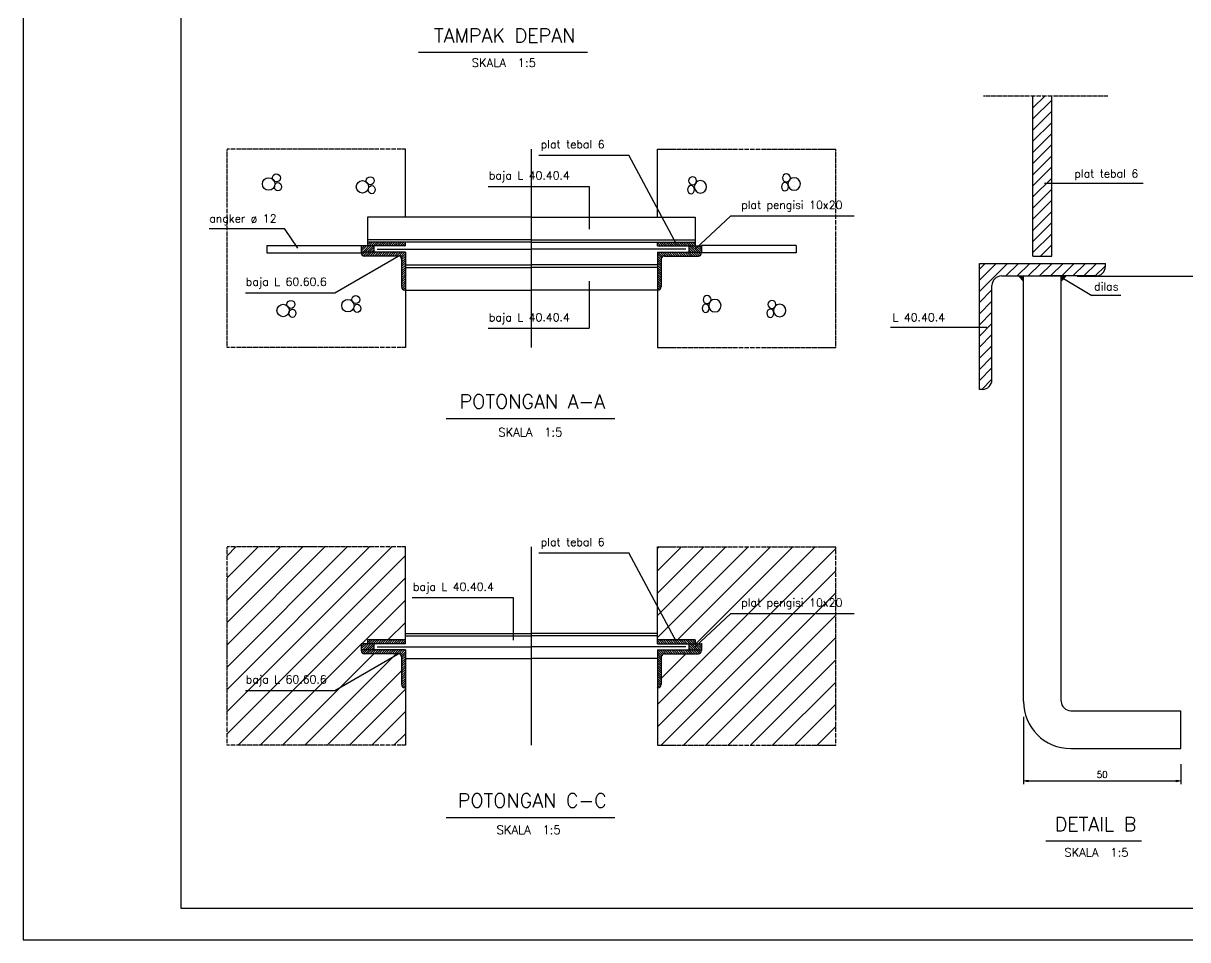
# Model space of a CAD drawing. Header units: metres. Extents: x -50 to 791, y -10 to 584.
# Drawn here: x -50 to 319.6, y -10 to 280.9 of the extents above; entities that cross this region are included whole.
import ezdxf
from ezdxf.enums import TextEntityAlignment as Align

# ---------------------------------------------------------------- set-up
doc = ezdxf.new("R2010")
doc.units = ezdxf.units.M
doc.header["$MEASUREMENT"] = 0
doc.linetypes.add('DASHDOT2', pattern=[0.5, 0.25, -0.125, 0, -0.125])
doc.linetypes.add('DASHED2', pattern=[0.375, 0.25, -0.125])
doc.styles.add('L100', font='simplex.shx', dxfattribs={"height": 2.54})
doc.styles.add('L175', font='simplex.shx', dxfattribs={"height": 4.45})
doc.styles.get("Standard").update_dxf_attribs({"font": 'Simplex.shx'})

# ---------------------------------------------------------------- blocks, each defined once
blk = doc.blocks.new('_ClosedBlank')
at = {"color": 0, "linetype": 'ByBlock', "lineweight": -2}
for p, q in [((-1, 0.17), (0, 0)), ((-1, 0.17), (-1, -0.17)), ((0, 0), (-1, -0.17))]:
    blk.add_line(p, q, dxfattribs=at)
blk = doc.blocks.new('batu')
at = {"color": 2, "linetype": 'Continuous'}
for centre, radius in [((-0.0441, -0.0223), 0.0494), ((0.0178, 0.0259), 0.0314)]:
    blk.add_circle(centre, radius, dxfattribs=at)
blk.add_ellipse((0.0298, -0.0443), major_axis=(0, -0.0329), ratio=0.833332, dxfattribs=at)

msp = doc.modelspace()

# ---------------------------------------------------------------- hatches: boundary and pattern name
at = {"linetype": 'Continuous'}
h = msp.add_hatch(dxfattribs=at)
h.set_pattern_fill('ANSI31', color=1, scale=20, style=0)
h.set_pattern_definition([(45, (-11987.2455, -10034.3692), (-1.76776695, 1.76776695), [])])
h.paths.add_polyline_path([(276.4778, 257.909), (270.4778, 257.909), (270.4778, 206.9866), (276.4778, 206.9866)])
h = msp.add_hatch(dxfattribs=at)
h.set_pattern_fill('ANSI31', color=1, scale=4, style=0)
h.set_pattern_definition([(45, (-2058.4655, -1958.14367), (-0.35355339, 0.35355339), [])])
h.paths.add_polyline_path([(71.2945, 210.2129), (71.2945, 211.4129), (59.2945, 211.4129), (59.2945, 210.2129)])
h.paths.add_polyline_path([(61.2945, 210.2129), (57.2945, 210.2129), (57.2945, 208.2129), (61.2945, 208.2129)])
h.paths.add_polyline_path([(69.0945, 207.0129, -0.41421356), (70.0945, 206.0129), (70.0945, 197.2129, 0.41421356), (71.0945, 196.2129), (71.2945, 196.2129), (71.2945, 208.2129), (57.2945, 208.2129), (57.2945, 208.0129, 0.41421356), (58.2945, 207.0129)])
h = msp.add_hatch(dxfattribs=at)
h.set_pattern_fill('ANSI31', color=1, scale=4, style=0)
h.set_pattern_definition([(135, (2281.0545, -1958.14367), (0.35355339, 0.35355339), [])])
h.paths.add_polyline_path([(163.2945, 210.2129), (163.2945, 211.4129), (151.2945, 211.4129), (151.2945, 210.2129)])
h.paths.add_polyline_path([(161.2945, 208.2129), (165.2945, 208.2129), (165.2945, 210.2129), (161.2945, 210.2129)])
h.paths.add_polyline_path([(164.2945, 207.0129, 0.41421356), (165.2945, 208.0129), (165.2945, 208.2129), (151.2945, 208.2129), (151.2945, 196.2129), (151.4945, 196.2129, 0.41421356), (152.4945, 197.2129), (152.4945, 206.0129, -0.41421356), (153.4945, 207.0129)])
h = msp.add_hatch(dxfattribs=at)
h.set_pattern_fill('ANSI31', color=1, scale=20, style=0)
h.set_pattern_definition([(45, (-12266.0777, -11376.253), (-1.76776695, 1.76776695), [])])
h.paths.add_polyline_path([(273.4778, 204.7012), (253.4778, 204.7012), (253.4778, 164.7012), (254.4778, 164.7012, 0.41421356), (257.4778, 167.7012), (257.4778, 197.7012, -0.41421356), (260.4778, 200.7012), (273.4778, 200.7012)])
h.paths.add_polyline_path([(293.4778, 203.7012), (293.4778, 204.7012), (273.4778, 204.7012), (273.4778, 200.7012), (279.4778, 200.7012), (290.4778, 200.7012, 0.41421356)])
h = msp.add_hatch()
h.set_pattern_fill('ANSI31', color=1, scale=2.5, angle=90, style=0)
h.set_pattern_definition([(135, (3227.96636, -2443.99873), (-0.22097087, -0.22097087), [])])
h.paths.add_polyline_path([(265.8716, 200.7012), (267.4778, 199.095), (267.4778, 200.7012)])
h = msp.add_hatch()
h.set_pattern_fill('ANSI31', color=1, scale=2.5, angle=90, style=0)
h.set_pattern_definition([(135, (3236.96636, -2443.99873), (-0.22097087, -0.22097087), [])])
h.paths.add_polyline_path([(281.0841, 200.7012), (279.4778, 199.095), (279.4778, 200.7012)])
h = msp.add_hatch(dxfattribs=at)
h.set_pattern_fill('ANSI31', color=1, scale=40, style=0)
h.set_pattern_definition([(45, (-2058.4655, -1975.382), (-3.535534, 3.535534), [])])
h.paths.add_polyline_path([(57.2945, 83.9679), (59.2945, 83.9679), (59.2945, 85.1679), (71.2945, 85.1679), (71.2945, 114.7066), (14.6773, 114.7066), (14.6773, 51.752), (71.2945, 51.752), (71.2945, 69.9679), (71.0945, 69.9679, -0.41421356), (70.0945, 70.9679), (70.0945, 79.7679, 0.41657293), (69.0864, 80.7679), (69.0865, 80.7679), (58.2945, 80.7679, -0.41421356), (57.2945, 81.7679), (57.2945, 81.9679)])
h.paths.add_polyline_path([(174.6008, 93.5488), (164.384, 83.9679), (165.2945, 83.9679), (165.2945, 81.7679, -0.41421356), (164.2945, 80.7679), (153.4945, 80.7679, 0.41421356), (152.4945, 79.7679), (152.4945, 70.9679, -0.41421356), (151.4945, 69.9679), (151.2945, 69.9679), (151.2945, 51.752), (207.9116, 51.752), (207.9116, 93.5488)])
h.paths.add_polyline_path([(174.6008, 93.5488), (207.9116, 93.5488), (207.9116, 114.7066), (151.2945, 114.7066), (151.2945, 95.8517), (157.0042, 85.1679), (163.2945, 85.1679), (163.2945, 83.9679), (164.384, 83.9679)])
h.paths.add_polyline_path([(151.2945, 95.8517), (151.2945, 85.1679), (157.0042, 85.1679)], flags=16)
h.paths.add_polyline_path([(19.7905, 69.7301), (49.9076, 69.7301), (49.9076, 74.8101), (19.7905, 74.8101)], flags=24)
h.paths.add_polyline_path([(177.046, 94.1393), (214.1784, 94.1393), (214.1784, 99.2193), (177.046, 99.2193)], flags=9)
h = msp.add_hatch(dxfattribs=at)
h.set_pattern_fill('ANSI31', color=1, scale=4, style=0)
h.set_pattern_definition([(45, (-2058.4655, -2084.38867), (-0.35355339, 0.35355339), [])])
h.paths.add_polyline_path([(71.2945, 83.9679), (71.2945, 85.1679), (59.2945, 85.1679), (59.2945, 83.9679)])
h.paths.add_polyline_path([(61.2945, 83.9679), (57.2945, 83.9679), (57.2945, 81.9679), (61.2945, 81.9679)])
h.paths.add_polyline_path([(69.0945, 80.7679, -0.41421356), (70.0945, 79.7679), (70.0945, 70.9679, 0.41421356), (71.0945, 69.9679), (71.2945, 69.9679), (71.2945, 81.9679), (57.2945, 81.9679), (57.2945, 81.7679, 0.41421356), (58.2945, 80.7679)])
h = msp.add_hatch(dxfattribs=at)
h.set_pattern_fill('ANSI31', color=1, scale=4, style=0)
h.set_pattern_definition([(135, (2281.0545, -2084.38867), (0.35355339, 0.35355339), [])])
h.paths.add_polyline_path([(163.2945, 83.9679), (163.2945, 85.1679), (151.2945, 85.1679), (151.2945, 83.9679)])
h.paths.add_polyline_path([(161.2945, 81.9679), (165.2945, 81.9679), (165.2945, 83.9679), (161.2945, 83.9679)])
h.paths.add_polyline_path([(164.2945, 80.7679, 0.41421356), (165.2945, 81.7679), (165.2945, 81.9679), (151.2945, 81.9679), (151.2945, 69.9679), (151.4945, 69.9679, 0.41421356), (152.4945, 70.9679), (152.4945, 79.7679, -0.41421356), (153.4945, 80.7679)])

# ---------------------------------------------------------------- linework, layer by layer
at = {"color": 3, "linetype": 'Continuous'}
for p, q in [((75.4581, 271.6936), (129.0469, 271.6936)), ((71.2945, 210.2129), (71.2945, 211.4129)), ((151.2945, 210.2129), (151.2945, 211.4129)), ((57.2945, 210.4129), (57.2945, 208.0129)), ((57.2945, 210.2129), (57.2945, 208.2129)), ((71.2945, 210.2129), (57.2945, 210.2129)), ((57.2945, 208.2129), (57.2945, 208.0129)), ((71.2945, 208.2129), (57.2945, 208.2129)), ((69.0945, 207.0129), (58.2945, 207.0129)), ((61.2945, 210.2129), (61.2945, 208.2129)), ((151.2945, 210.2129), (165.2945, 210.2129)), ((151.2945, 208.2129), (165.2945, 208.2129)), ((153.4945, 207.0129), (164.2945, 207.0129)), ((161.2945, 210.2129), (161.2945, 208.2129)), ((165.2945, 210.4129), (165.2945, 208.0129)), ((165.2945, 210.2129), (165.2945, 208.2129)), ((165.2945, 208.2129), (165.2945, 208.0129)), ((70.0945, 206.0129), (70.0945, 197.2129)), ((71.2945, 204.2129), (111.2945, 204.2129)), ((151.2945, 204.2129), (111.2945, 204.2129)), ((152.4945, 206.0129), (152.4945, 197.2129)), ((267.4778, 200.7012), (279.4778, 200.7012)), ((71.2945, 196.2129), (71.0945, 196.2129)), ((71.2945, 196.2129), (111.2945, 196.2129)), ((151.2945, 196.2129), (111.2945, 196.2129)), ((151.2945, 196.2129), (151.4945, 196.2129)), ((84.2258, 155.4827), (137.8146, 155.4827)), ((59.2945, 85.1679), (59.2945, 83.9679)), ((71.2945, 85.1679), (59.2945, 85.1679)), ((71.2945, 87.2293), (111.2945, 87.2293)), ((71.2945, 83.9679), (71.2945, 85.1679)), ((151.2945, 87.2293), (111.2945, 87.2293)), ((163.2945, 85.1679), (151.2945, 85.1679)), ((151.2945, 83.9679), (151.2945, 85.1679)), ((163.2945, 85.1679), (163.2945, 83.9679)), ((57.2945, 83.9679), (57.2945, 81.9679)), ((57.2945, 83.9679), (57.2945, 81.7679)), ((71.2945, 83.9679), (57.2945, 83.9679)), ((57.2945, 81.9679), (57.2945, 81.7679)), ((71.2945, 81.9679), (57.2945, 81.9679)), ((61.2945, 83.9679), (61.2945, 81.9679)), ((151.2945, 83.9679), (165.2945, 83.9679)), ((151.2945, 81.9679), (165.2945, 81.9679)), ((161.2945, 83.9679), (161.2945, 81.9679)), ((165.2945, 84.1679), (165.2945, 81.7679)), ((165.2945, 83.9679), (165.2945, 81.9679)), ((165.2945, 81.9679), (165.2945, 81.7679)), ((69.0945, 80.7679), (58.2945, 80.7679)), ((70.0945, 79.7679), (70.0945, 70.9679)), ((71.2945, 79.2293), (111.2945, 79.2293)), ((151.2945, 79.2293), (111.2945, 79.2293)), ((152.4945, 79.7679), (152.4945, 70.9679)), ((153.4945, 80.7679), (164.2945, 80.7679)), ((71.2945, 69.9679), (71.0945, 69.9679)), ((151.2945, 69.9679), (151.4945, 69.9679)), ((84.2245, 28.8221), (137.8133, 28.8221)), ((274.5492, 21.3681), (304.9523, 21.3681))]:
    msp.add_line(p, q, dxfattribs=at)
at = {"color": 3, "linetype": 'DASHDOT2'}
for p, q in [((254.7829, 257.909), (294.2364, 257.909)), ((14.6773, 177.997), (14.6773, 240.9516)), ((71.2945, 240.9516), (14.6773, 240.9516)), ((151.2945, 240.9516), (207.9116, 240.9516)), ((207.9116, 177.997), (207.9116, 240.9516)), ((71.2945, 177.997), (14.6773, 177.997)), ((151.2945, 177.997), (207.9116, 177.997)), ((14.6773, 51.752), (14.6773, 114.7066)), ((71.2945, 114.7066), (14.6773, 114.7066)), ((151.2945, 114.7066), (207.9116, 114.7066)), ((207.9116, 51.752), (207.9116, 114.7066)), ((71.2945, 51.752), (14.6773, 51.752)), ((151.2945, 51.752), (207.9116, 51.752))]:
    msp.add_line(p, q, dxfattribs=at)
at = {"color": 4, "linetype": 'Continuous'}
for p, q in [((270.4778, 206.9866), (270.4778, 257.909)), ((276.4778, 206.9866), (276.4778, 257.909)), ((71.2945, 219.4129), (71.2945, 240.9516)), ((151.2945, 219.4129), (151.2945, 240.9516)), ((59.2945, 219.4129), (59.2945, 210.2129)), ((111.2945, 219.4129), (59.2945, 219.4129)), ((111.2945, 219.4129), (163.2945, 219.4129)), ((163.2945, 219.4129), (163.2945, 210.2129)), ((111.2945, 211.4129), (59.2945, 211.4129)), ((111.2945, 211.4129), (163.2945, 211.4129)), ((71.2945, 208.2129), (71.2945, 177.997)), ((151.2945, 208.2129), (151.2945, 177.997)), ((253.4778, 164.7012), (253.4778, 204.7012)), ((253.4778, 204.7012), (293.4778, 204.7012)), ((270.4778, 206.9866), (276.4778, 206.9866)), ((293.4778, 203.7012), (293.4778, 204.7012)), ((267.4778, 200.7012), (279.4778, 200.7012)), ((257.4778, 167.7012), (257.4778, 197.7012)), ((71.2945, 85.1679), (71.2945, 114.7066)), ((151.2945, 85.1679), (151.2945, 114.7066)), ((71.2945, 81.9679), (71.2945, 51.752)), ((151.2945, 81.9679), (151.2945, 51.752))]:
    msp.add_line(p, q, dxfattribs=at)
at = {"color": 1, "linetype": 'Continuous'}
for p, q in [((111.2945, 177.997), (111.2945, 240.9516)), ((284.4778, 200.5951), (338.7552, 200.5951)), ((111.2945, 51.752), (111.2945, 114.7066)), ((267.4778, 60.7012), (267.4778, 39.4043)), ((317.4778, 45.7012), (317.4778, 39.4043))]:
    msp.add_line(p, q, dxfattribs=at)
at = {"color": 2}
for p, q in [((113.6225, 239.014), (142.2534, 239.014)), ((97.5858, 229.1336), (129.5752, 229.1336)), ((129.5752, 229.1336), (129.5752, 215.5894)), ((174.6008, 219.7938), (213.7667, 219.7938)), ((9.0371, 215.7666), (32.8257, 215.7666)), ((267.4778, 199.095), (265.8716, 200.7012)), ((279.4778, 199.095), (281.0841, 200.7012)), ((129.5752, 199.0961), (129.5752, 184.096)), ((20.5643, 195.3845), (48.889, 195.3845)), ((97.5858, 184.096), (129.5752, 184.096)), ((113.6225, 112.769), (142.2534, 112.769)), ((73.4884, 98.5823), (105.4778, 98.5823)), ((105.4778, 98.5823), (105.4778, 85.0381)), ((174.6008, 93.5488), (213.7667, 93.5488)), ((20.5643, 69.1395), (48.889, 69.1395))]:
    msp.add_line(p, q, dxfattribs=at)
at = {"color": 2, "linetype": 'Continuous'}
for p, q in [((157.4375, 210.602), (142.2534, 239.014)), ((274.1601, 230.1032), (305.5156, 230.1032)), ((163.4047, 209.2945), (174.6008, 219.7938)), ((32.8257, 215.7666), (37.0829, 209.5603)), ((48.889, 195.3845), (69.7714, 207.4072)), ((280.2278, 199.845), (289.1662, 194.5431)), ((298.3459, 194.5431), (289.1662, 194.5431)), ((225.2668, 184.4602), (255.8251, 184.4602)), ((157.4375, 84.357), (142.2534, 112.769)), ((163.4047, 83.0495), (174.6008, 93.5488)), ((48.889, 69.1395), (69.7714, 81.1622)), ((268.9778, 40.4193), (315.9778, 40.4193))]:
    msp.add_line(p, q, dxfattribs=at)
at = {"color": 2, "linetype": 'DASHED2', "ltscale": 0.5}
for p, q in [((111.2945, 212.2129), (59.2945, 212.2129)), ((111.2945, 212.2129), (163.2945, 212.2129)), ((27.2945, 210.4129), (27.2945, 208.0129)), ((27.2945, 210.4129), (57.2945, 210.4129)), ((27.2945, 208.0129), (57.2945, 208.0129)), ((195.2945, 210.4129), (165.2945, 210.4129)), ((195.2945, 208.0129), (165.2945, 208.0129)), ((195.2945, 210.4129), (195.2945, 208.0129)), ((71.2945, 203.4129), (111.2945, 203.4129)), ((151.2945, 203.4129), (111.2945, 203.4129)), ((71.2945, 86.4293), (111.2945, 86.4293)), ((151.2945, 86.4293), (111.2945, 86.4293))]:
    msp.add_line(p, q, dxfattribs=at)
at = {"color": 6, "linetype": 'Continuous'}
for p, q in [((62.2945, 209.2129), (111.2945, 209.2129)), ((160.2945, 209.2129), (111.2945, 209.2129)), ((62.2945, 82.9679), (111.2945, 82.9679)), ((160.2945, 82.9679), (111.2945, 82.9679))]:
    msp.add_line(p, q, dxfattribs=at)
at = {"color": 4}
for p, q in [((260.4778, 200.7012), (273.4778, 200.7012)), ((267.4778, 65.7012), (267.4778, 200.7012)), ((290.4778, 200.7012), (273.4778, 200.7012)), ((279.4778, 65.7012), (279.4778, 200.7012)), ((254.4778, 164.7012), (253.4778, 164.7012)), ((282.4778, 62.7012), (317.4778, 62.7012)), ((317.4778, 50.7012), (317.4778, 62.7012)), ((282.4778, 50.7012), (317.4778, 50.7012))]:
    msp.add_line(p, q, dxfattribs=at)
at = {"color": 2}
msp.add_lwpolyline([(-50, -10), (791, -10), (791, 584), (-50, 584)], close=True, dxfattribs=at)
at = {"color": 6}
msp.add_lwpolyline([(0, 0), (781, 0), (781, 574), (0, 574)], close=True, dxfattribs=at)
at = {"color": 3, "linetype": 'Continuous'}
for centre, start, end in [((58.2945, 208.0129), 180, 270), ((69.0945, 206.0129), 0, 90), ((153.4945, 206.0129), 90, 180), ((164.2945, 208.0129), 270, 0), ((71.0945, 197.2129), 180, 270), ((151.4945, 197.2129), 270, 0), ((58.2945, 81.7679), 180, 270), ((164.2945, 81.7679), 270, 0), ((69.0945, 79.7679), 0, 90), ((153.4945, 79.7679), 90, 180), ((71.0945, 70.9679), 180, 270), ((151.4945, 70.9679), 270, 0)]:
    msp.add_arc(centre, 1, start, end, dxfattribs=at)
at = {"color": 4, "linetype": 'Continuous'}
for centre, start, end in [((290.4778, 203.7012), 270, 0), ((260.4778, 197.7012), 90, 180), ((254.4778, 167.7012), 270, 0)]:
    msp.add_arc(centre, 3, start, end, dxfattribs=at)
at = {"color": 4}
for radius in [15, 3]:
    msp.add_arc((282.4778, 65.7012), radius, 180, 270, dxfattribs=at)

# ---------------------------------------------------------------- block references
at = {"color": 1, "linetype": 'Continuous', "yscale": 40, "zscale": 40}
for p, xscale in [((29.6425, 230.7937), 40), ((192.9465, 230.7937), -40), ((59.4136, 229.8741), 40), ((163.1754, 229.8741), -40), ((34.2463, 190.6415), 40), ((54.8098, 192.174), 40), ((167.7791, 192.174), -40), ((188.3427, 190.6415), -40)]:
    msp.add_blockref('batu', p, dxfattribs=dict(at, xscale=xscale))
at = {"color": 2, "linetype": 'Continuous', "xscale": 1.5, "yscale": 1.5, "zscale": 1.5, "rotation": 180}
msp.add_blockref('_ClosedBlank', (267.4778, 40.4193), dxfattribs=at)
at = {"color": 2, "linetype": 'Continuous', "xscale": 1.5, "yscale": 1.5, "zscale": 1.5}
msp.add_blockref('_ClosedBlank', (317.4778, 40.4193), dxfattribs=at)

# ---------------------------------------------------------------- texts
at = {"color": 5, "linetype": 'Continuous', "style": 'L175'}
for s, p in [('TAMPAK DEPAN', (102.7971, 274.8236)), ('POTONGAN A-A', (111.5648, 158.6127)), ('POTONGAN C-C', (111.5634, 31.952)), ('DETAIL B', (290.3479, 24.498))]:
    msp.add_text(s, height=4.45, dxfattribs=at).set_placement(p, align=Align.CENTER)
at = {"color": 3, "linetype": 'Continuous'}
for p in [(102.5243, 267.0328), (110.9529, 149.7543), (110.4086, 23.5268), (290.6349, 16.3695)]:
    msp.add_text('SKALA  1:5', height=2.7, dxfattribs=at).set_placement(p, align=Align.CENTER)
at = {"color": 3, "style": 'L100'}
for s, p in [('plat tebal 6', (114.2565, 240.4512)), ('baja L 40.40.4', (97.7898, 230.5708)), ('plat pengisi 10x20', (177.8927, 221.231)), ('baja L 60.60.6', (20.6371, 196.8218)), ('baja L 40.40.4', (97.7898, 185.5333)), ('plat tebal 6', (114.2565, 114.2062)), ('baja L 40.40.4', (73.6925, 100.0195)), ('plat pengisi 10x20', (177.8927, 94.986)), ('baja L 60.60.6', (20.6371, 70.5768))]:
    msp.add_text(s, height=2.54, dxfattribs=at).set_placement(p, align=Align.BOTTOM_LEFT)
at = {"color": 3, "linetype": 'Continuous', "style": 'L100'}
for s, p in [('plat tebal 6', (293.7843, 231.926)), ('dilas', (293.7843, 196.1015)), ('L 40.40.4', (234.262, 186.2829))]:
    msp.add_text(s, height=2.54, dxfattribs=at).set_placement(p, align=Align.CENTER)
msp.add_text('angker ø 12', height=2.54, dxfattribs=at).set_placement((9.0455, 216.9107), align=Align.BOTTOM_LEFT)
at = {"color": 3, "linetype": 'Continuous', "insert": (292.4778, 42.4493), "char_height": 2.03, "attachment_point": 5}
msp.add_mtext('\\A1;50', dxfattribs=at)

doc.saveas('drawing.dxf')
